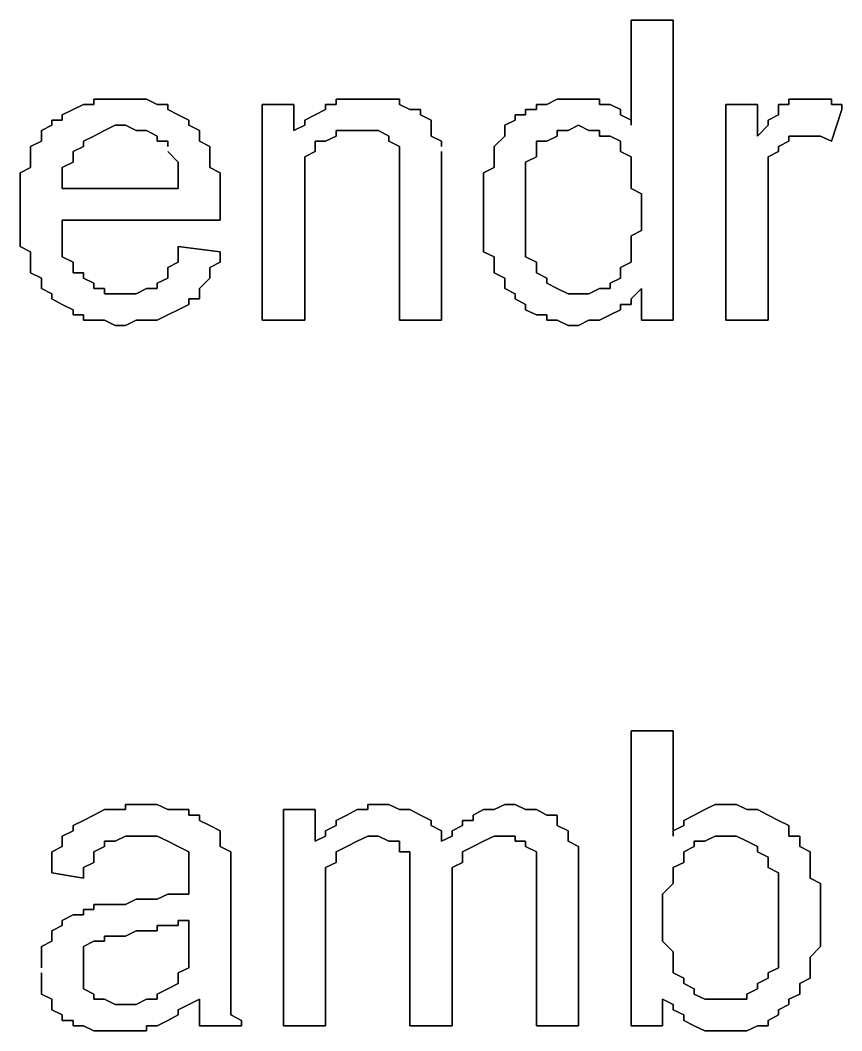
# Model space of a CAD drawing. Header units: metres. Extents: x 2.9 to 42.8, y 1.7 to 28.7.
# Drawn here: x 39.1301 to 39.4053, y 18.7872 to 19.1258 of the extents above; entities that cross this region are included whole.
import ezdxf

# ---------------------------------------------------------------- set-up
doc = ezdxf.new("R2010")
doc.units = ezdxf.units.M
doc.layers.add('GRIS', color=8, linetype='Continuous')

msp = doc.modelspace()

# ---------------------------------------------------------------- linework, layer by layer
at = {"layer": 'GRIS', "lineweight": -3}
for points in [[(39.3488, 19.1258), (39.3347, 19.1258), (39.3488, 19.1258)], [(39.3347, 19.1258), (39.3347, 19.0906), (39.3347, 19.1258)], [(39.3488, 19.0253), (39.3488, 19.1258), (39.3488, 19.0253)], [(39.1513, 19.0976), (39.1478, 19.0959), (39.1513, 19.0976)], [(39.1548, 19.0976), (39.1513, 19.0976), (39.1548, 19.0976)], [(39.1583, 19.0994), (39.1548, 19.0994), (39.1583, 19.0994)], [(39.1548, 19.0994), (39.1548, 19.0976), (39.1548, 19.0994)], [(39.1619, 19.0994), (39.1583, 19.0994), (39.1619, 19.0994)], [(39.1654, 19.0994), (39.1619, 19.0994), (39.1654, 19.0994)], [(39.1689, 19.0994), (39.1654, 19.0994), (39.1689, 19.0994)], [(39.1724, 19.0994), (39.1689, 19.0994), (39.1724, 19.0994)], [(39.176, 19.0976), (39.1724, 19.0994), (39.176, 19.0976)], [(39.1795, 19.0976), (39.176, 19.0976), (39.1795, 19.0976)], [(39.1795, 19.0959), (39.1795, 19.0976), (39.1795, 19.0959)], [(39.2218, 19.0976), (39.2112, 19.0976), (39.2218, 19.0976)], [(39.2112, 19.0976), (39.2112, 19.0253), (39.2112, 19.0976)], [(39.2218, 19.0888), (39.2218, 19.0976), (39.2218, 19.0888)], [(39.2359, 19.0976), (39.2324, 19.0976), (39.2359, 19.0976)], [(39.2324, 19.0976), (39.2324, 19.0959), (39.2324, 19.0976)], [(39.2395, 19.0994), (39.2359, 19.0994), (39.2395, 19.0994)], [(39.2359, 19.0994), (39.2359, 19.0976), (39.2359, 19.0994)], [(39.243, 19.0994), (39.2395, 19.0994), (39.243, 19.0994)], [(39.2465, 19.0994), (39.243, 19.0994), (39.2465, 19.0994)], [(39.2501, 19.0994), (39.2465, 19.0994), (39.2501, 19.0994)], [(39.2536, 19.0994), (39.2501, 19.0994), (39.2536, 19.0994)], [(39.2571, 19.0994), (39.2536, 19.0994), (39.2571, 19.0994)], [(39.2571, 19.0976), (39.2571, 19.0994), (39.2571, 19.0976)], [(39.2606, 19.0959), (39.2571, 19.0976), (39.2606, 19.0959)], [(39.3065, 19.0976), (39.303, 19.0976), (39.3065, 19.0976)], [(39.303, 19.0976), (39.303, 19.0959), (39.303, 19.0976)], [(39.31, 19.0994), (39.3065, 19.0976), (39.31, 19.0994)], [(39.3136, 19.0994), (39.31, 19.0994), (39.3136, 19.0994)], [(39.3171, 19.0994), (39.3136, 19.0994), (39.3171, 19.0994)], [(39.3206, 19.0994), (39.3171, 19.0994), (39.3206, 19.0994)], [(39.3241, 19.0994), (39.3206, 19.0994), (39.3241, 19.0994)], [(39.3241, 19.0976), (39.3241, 19.0994), (39.3241, 19.0976)], [(39.3277, 19.0976), (39.3241, 19.0976), (39.3277, 19.0976)], [(39.3312, 19.0959), (39.3277, 19.0976), (39.3312, 19.0959)], [(39.3771, 19.0976), (39.3665, 19.0976), (39.3771, 19.0976)], [(39.3665, 19.0976), (39.3665, 19.0253), (39.3665, 19.0976)], [(39.3771, 19.087), (39.3771, 19.0976), (39.3771, 19.087)], [(39.3876, 19.0976), (39.3841, 19.0976), (39.3876, 19.0976)], [(39.3841, 19.0976), (39.3841, 19.0959), (39.3841, 19.0976)], [(39.3912, 19.0994), (39.3876, 19.0994), (39.3912, 19.0994)], [(39.3876, 19.0994), (39.3876, 19.0976), (39.3876, 19.0994)], [(39.3947, 19.0994), (39.3912, 19.0994), (39.3947, 19.0994)], [(39.3982, 19.0994), (39.3947, 19.0994), (39.3982, 19.0994)], [(39.4018, 19.0994), (39.3982, 19.0994), (39.4018, 19.0994)], [(39.4018, 19.0976), (39.4018, 19.0994), (39.4018, 19.0976)], [(39.4053, 19.0976), (39.4018, 19.0976), (39.4053, 19.0976)], [(39.4053, 19.0959), (39.4053, 19.0976), (39.4053, 19.0959)], [(39.1478, 19.0959), (39.1442, 19.0941), (39.1478, 19.0959)], [(39.1442, 19.0941), (39.1442, 19.0923), (39.1442, 19.0941)], [(39.183, 19.0941), (39.1795, 19.0959), (39.183, 19.0941)], [(39.1866, 19.0923), (39.183, 19.0941), (39.1866, 19.0923)], [(39.2289, 19.0941), (39.2254, 19.0923), (39.2289, 19.0941)], [(39.2324, 19.0959), (39.2289, 19.0941), (39.2324, 19.0959)], [(39.2642, 19.0959), (39.2606, 19.0959), (39.2642, 19.0959)], [(39.2642, 19.0941), (39.2642, 19.0959), (39.2642, 19.0941)], [(39.2677, 19.0923), (39.2642, 19.0941), (39.2677, 19.0923)], [(39.2994, 19.0941), (39.2959, 19.0941), (39.2994, 19.0941)], [(39.2959, 19.0941), (39.2959, 19.0923), (39.2959, 19.0941)], [(39.303, 19.0959), (39.2994, 19.0959), (39.303, 19.0959)], [(39.2994, 19.0959), (39.2994, 19.0941), (39.2994, 19.0959)], [(39.3312, 19.0941), (39.3312, 19.0959), (39.3312, 19.0941)], [(39.3347, 19.0923), (39.3312, 19.0941), (39.3347, 19.0923)], [(39.3841, 19.0941), (39.3806, 19.0923), (39.3841, 19.0941)], [(39.3841, 19.0959), (39.3841, 19.0941), (39.3841, 19.0959)], [(39.4018, 19.0853), (39.4053, 19.0959), (39.4018, 19.0853)], [(39.1407, 19.0906), (39.1372, 19.0888), (39.1407, 19.0906)], [(39.1442, 19.0923), (39.1407, 19.0923), (39.1442, 19.0923)], [(39.1407, 19.0923), (39.1407, 19.0906), (39.1407, 19.0923)], [(39.1583, 19.0888), (39.1619, 19.0906), (39.1583, 19.0888)], [(39.1619, 19.0906), (39.1654, 19.0906), (39.1619, 19.0906)], [(39.1654, 19.0906), (39.1689, 19.0888), (39.1654, 19.0906)], [(39.1866, 19.0906), (39.1866, 19.0923), (39.1866, 19.0906)], [(39.1901, 19.0888), (39.1866, 19.0906), (39.1901, 19.0888)], [(39.2254, 19.0906), (39.2218, 19.0888), (39.2254, 19.0906)], [(39.2254, 19.0923), (39.2254, 19.0906), (39.2254, 19.0923)], [(39.2677, 19.0906), (39.2677, 19.0923), (39.2677, 19.0906)], [(39.2677, 19.0888), (39.2677, 19.0906), (39.2677, 19.0888)], [(39.2959, 19.0923), (39.2924, 19.0906), (39.2959, 19.0923)], [(39.2924, 19.0906), (39.2924, 19.0888), (39.2924, 19.0906)], [(39.3136, 19.0888), (39.3171, 19.0906), (39.3136, 19.0888)], [(39.3171, 19.0906), (39.3206, 19.0888), (39.3171, 19.0906)], [(39.3347, 19.0906), (39.3347, 19.0923), (39.3347, 19.0906)], [(39.3806, 19.0906), (39.3771, 19.087), (39.3806, 19.0906)], [(39.3806, 19.0923), (39.3806, 19.0906), (39.3806, 19.0923)], [(39.1372, 19.0888), (39.1372, 19.087), (39.1372, 19.0888)], [(39.1372, 19.087), (39.1372, 19.0853), (39.1372, 19.087)], [(39.1513, 19.0853), (39.1548, 19.087), (39.1513, 19.0853)], [(39.1548, 19.087), (39.1583, 19.0888), (39.1548, 19.087)], [(39.1689, 19.0888), (39.1724, 19.0888), (39.1689, 19.0888)], [(39.1724, 19.0888), (39.176, 19.087), (39.1724, 19.0888)], [(39.176, 19.087), (39.176, 19.0853), (39.176, 19.087)], [(39.1901, 19.087), (39.1901, 19.0888), (39.1901, 19.087)], [(39.1901, 19.0853), (39.1901, 19.087), (39.1901, 19.0853)], [(39.2324, 19.0853), (39.2359, 19.087), (39.2324, 19.0853)], [(39.2359, 19.087), (39.2359, 19.0888), (39.2359, 19.087)], [(39.2359, 19.0888), (39.2395, 19.0888), (39.2359, 19.0888)], [(39.2395, 19.0888), (39.243, 19.0888), (39.2395, 19.0888)], [(39.243, 19.0888), (39.2465, 19.0888), (39.243, 19.0888)], [(39.2465, 19.0888), (39.2501, 19.0888), (39.2465, 19.0888)], [(39.2501, 19.0888), (39.2536, 19.087), (39.2501, 19.0888)], [(39.2536, 19.087), (39.2536, 19.0853), (39.2536, 19.087)], [(39.2677, 19.087), (39.2677, 19.0888), (39.2677, 19.087)], [(39.2712, 19.0853), (39.2677, 19.087), (39.2712, 19.0853)], [(39.2924, 19.087), (39.2889, 19.0835), (39.2924, 19.087)], [(39.2924, 19.0888), (39.2924, 19.087), (39.2924, 19.0888)], [(39.3065, 19.0853), (39.31, 19.087), (39.3065, 19.0853)], [(39.31, 19.087), (39.31, 19.0888), (39.31, 19.087)], [(39.31, 19.0888), (39.3136, 19.0888), (39.31, 19.0888)], [(39.3206, 19.0888), (39.3241, 19.0888), (39.3206, 19.0888)], [(39.3241, 19.0888), (39.3241, 19.087), (39.3241, 19.0888)], [(39.3241, 19.087), (39.3277, 19.087), (39.3241, 19.087)], [(39.3277, 19.087), (39.3312, 19.0853), (39.3277, 19.087)], [(39.3876, 19.0853), (39.3876, 19.087), (39.3876, 19.0853)], [(39.3876, 19.087), (39.3912, 19.087), (39.3876, 19.087)], [(39.3912, 19.087), (39.3947, 19.087), (39.3912, 19.087)], [(39.3947, 19.087), (39.3982, 19.087), (39.3947, 19.087)], [(39.3982, 19.087), (39.4018, 19.0853), (39.3982, 19.087)], [(39.1372, 19.0853), (39.1336, 19.0835), (39.1372, 19.0853)], [(39.1336, 19.0835), (39.1336, 19.0818), (39.1336, 19.0835)], [(39.1478, 19.0818), (39.1513, 19.0835), (39.1478, 19.0818)], [(39.1513, 19.0835), (39.1513, 19.0853), (39.1513, 19.0835)], [(39.176, 19.0853), (39.1795, 19.0853), (39.176, 19.0853)], [(39.1795, 19.0853), (39.1795, 19.0835), (39.1795, 19.0853)], [(39.1936, 19.0835), (39.1901, 19.0853), (39.1936, 19.0835)], [(39.1936, 19.0818), (39.1936, 19.0835), (39.1936, 19.0818)], [(39.2289, 19.0835), (39.2289, 19.0853), (39.2289, 19.0835)], [(39.2289, 19.0853), (39.2324, 19.0853), (39.2289, 19.0853)], [(39.2289, 19.0818), (39.2289, 19.0835), (39.2289, 19.0818)], [(39.2536, 19.0853), (39.2571, 19.0835), (39.2536, 19.0853)], [(39.2571, 19.0835), (39.2571, 19.0818), (39.2571, 19.0835)], [(39.2712, 19.0835), (39.2712, 19.0853), (39.2712, 19.0835)], [(39.2889, 19.0835), (39.2889, 19.0818), (39.2889, 19.0835)], [(39.303, 19.0835), (39.303, 19.0853), (39.303, 19.0835)], [(39.303, 19.0853), (39.3065, 19.0853), (39.303, 19.0853)], [(39.303, 19.0818), (39.303, 19.0835), (39.303, 19.0818)], [(39.3312, 19.0853), (39.3312, 19.0835), (39.3312, 19.0853)], [(39.3312, 19.0835), (39.3312, 19.0818), (39.3312, 19.0835)], [(39.3841, 19.0835), (39.3876, 19.0853), (39.3841, 19.0835)], [(39.3841, 19.0818), (39.3841, 19.0835), (39.3841, 19.0818)], [(39.1336, 19.0818), (39.1336, 19.0782), (39.1336, 19.0818)], [(39.1478, 19.08), (39.1478, 19.0818), (39.1478, 19.08)], [(39.1795, 19.0818), (39.183, 19.0782), (39.1795, 19.0818)], [(39.1936, 19.0782), (39.1936, 19.0818), (39.1936, 19.0782)], [(39.2254, 19.08), (39.2289, 19.0818), (39.2254, 19.08)], [(39.2571, 19.0818), (39.2571, 19.08), (39.2571, 19.0818)], [(39.2712, 19.08), (39.2712, 19.0818), (39.2712, 19.08)], [(39.2889, 19.0818), (39.2889, 19.0782), (39.2889, 19.0818)], [(39.303, 19.08), (39.303, 19.0818), (39.303, 19.08)], [(39.3312, 19.0818), (39.3347, 19.08), (39.3312, 19.0818)], [(39.3806, 19.08), (39.3841, 19.0818), (39.3806, 19.08)], [(39.1336, 19.0782), (39.1336, 19.0765), (39.1336, 19.0782)], [(39.1442, 19.0765), (39.1478, 19.0782), (39.1442, 19.0765)], [(39.1478, 19.0782), (39.1478, 19.08), (39.1478, 19.0782)], [(39.183, 19.0782), (39.183, 19.0765), (39.183, 19.0782)], [(39.1936, 19.0765), (39.1936, 19.0782), (39.1936, 19.0765)], [(39.2254, 19.0782), (39.2254, 19.08), (39.2254, 19.0782)], [(39.2254, 19.0765), (39.2254, 19.0782), (39.2254, 19.0765)], [(39.2571, 19.08), (39.2571, 19.0782), (39.2571, 19.08)], [(39.2571, 19.0782), (39.2571, 19.0765), (39.2571, 19.0782)], [(39.2712, 19.0782), (39.2712, 19.08), (39.2712, 19.0782)], [(39.2712, 19.0765), (39.2712, 19.0782), (39.2712, 19.0765)], [(39.2889, 19.0782), (39.2889, 19.0765), (39.2889, 19.0782)], [(39.2994, 19.0782), (39.303, 19.08), (39.2994, 19.0782)], [(39.2994, 19.0765), (39.2994, 19.0782), (39.2994, 19.0765)], [(39.3347, 19.08), (39.3347, 19.0782), (39.3347, 19.08)], [(39.3347, 19.0782), (39.3347, 19.0765), (39.3347, 19.0782)], [(39.3806, 19.0782), (39.3806, 19.08), (39.3806, 19.0782)], [(39.3806, 19.0765), (39.3806, 19.0782), (39.3806, 19.0765)], [(39.1336, 19.0765), (39.1301, 19.0747), (39.1336, 19.0765)], [(39.1301, 19.0747), (39.1301, 19.0729), (39.1301, 19.0747)], [(39.1442, 19.0747), (39.1442, 19.0765), (39.1442, 19.0747)], [(39.1442, 19.0712), (39.1442, 19.0747), (39.1442, 19.0712)], [(39.183, 19.0765), (39.183, 19.0747), (39.183, 19.0765)], [(39.183, 19.0747), (39.183, 19.0712), (39.183, 19.0747)], [(39.1971, 19.0747), (39.1936, 19.0765), (39.1971, 19.0747)], [(39.1971, 19.0712), (39.1971, 19.0747), (39.1971, 19.0712)], [(39.2254, 19.0729), (39.2254, 19.0765), (39.2254, 19.0729)], [(39.2571, 19.0765), (39.2571, 19.0729), (39.2571, 19.0765)], [(39.2712, 19.0729), (39.2712, 19.0765), (39.2712, 19.0729)], [(39.2889, 19.0765), (39.2853, 19.0747), (39.2889, 19.0765)], [(39.2853, 19.0747), (39.2853, 19.0712), (39.2853, 19.0747)], [(39.2994, 19.0729), (39.2994, 19.0765), (39.2994, 19.0729)], [(39.3347, 19.0765), (39.3347, 19.0747), (39.3347, 19.0765)], [(39.3347, 19.0747), (39.3347, 19.0712), (39.3347, 19.0747)], [(39.3806, 19.0729), (39.3806, 19.0765), (39.3806, 19.0729)], [(39.1301, 19.0729), (39.1301, 19.0694), (39.1301, 19.0729)], [(39.1442, 19.0694), (39.1442, 19.0712), (39.1442, 19.0694)], [(39.183, 19.0712), (39.183, 19.0694), (39.183, 19.0712)], [(39.1971, 19.0694), (39.1971, 19.0712), (39.1971, 19.0694)], [(39.2254, 19.0712), (39.2254, 19.0729), (39.2254, 19.0712)], [(39.2254, 19.0676), (39.2254, 19.0712), (39.2254, 19.0676)], [(39.2571, 19.0729), (39.2571, 19.0694), (39.2571, 19.0729)], [(39.2712, 19.0712), (39.2712, 19.0729), (39.2712, 19.0712)], [(39.2712, 19.0253), (39.2712, 19.0712), (39.2712, 19.0253)], [(39.2853, 19.0712), (39.2853, 19.0694), (39.2853, 19.0712)], [(39.2994, 19.0712), (39.2994, 19.0729), (39.2994, 19.0712)], [(39.2994, 19.0694), (39.2994, 19.0712), (39.2994, 19.0694)], [(39.3347, 19.0712), (39.3347, 19.0694), (39.3347, 19.0712)], [(39.3806, 19.0712), (39.3806, 19.0729), (39.3806, 19.0712)], [(39.3806, 19.0694), (39.3806, 19.0712), (39.3806, 19.0694)], [(39.1301, 19.0694), (39.1301, 19.0676), (39.1301, 19.0694)], [(39.1301, 19.0676), (39.1301, 19.0641), (39.1301, 19.0676)], [(39.183, 19.0694), (39.1442, 19.0694), (39.183, 19.0694)], [(39.1971, 19.0676), (39.1971, 19.0694), (39.1971, 19.0676)], [(39.1971, 19.0641), (39.1971, 19.0676), (39.1971, 19.0641)], [(39.2254, 19.0659), (39.2254, 19.0676), (39.2254, 19.0659)], [(39.2571, 19.0694), (39.2571, 19.0253), (39.2571, 19.0694)], [(39.2853, 19.0694), (39.2853, 19.0676), (39.2853, 19.0694)], [(39.2853, 19.0676), (39.2853, 19.0641), (39.2853, 19.0676)], [(39.2994, 19.0659), (39.2994, 19.0694), (39.2994, 19.0659)], [(39.3347, 19.0694), (39.3382, 19.0676), (39.3347, 19.0694)], [(39.3382, 19.0676), (39.3382, 19.0641), (39.3382, 19.0676)], [(39.3806, 19.0659), (39.3806, 19.0694), (39.3806, 19.0659)], [(39.1301, 19.0641), (39.1301, 19.0623), (39.1301, 19.0641)], [(39.1971, 19.0623), (39.1971, 19.0641), (39.1971, 19.0623)], [(39.2254, 19.0253), (39.2254, 19.0659), (39.2254, 19.0253)], [(39.2853, 19.0641), (39.2853, 19.0623), (39.2853, 19.0641)], [(39.2994, 19.0623), (39.2994, 19.0659), (39.2994, 19.0623)], [(39.3382, 19.0641), (39.3382, 19.0606), (39.3382, 19.0641)], [(39.3806, 19.0641), (39.3806, 19.0659), (39.3806, 19.0641)], [(39.3806, 19.0253), (39.3806, 19.0641), (39.3806, 19.0253)], [(39.1301, 19.0623), (39.1301, 19.0606), (39.1301, 19.0623)], [(39.1301, 19.0606), (39.1301, 19.0571), (39.1301, 19.0606)], [(39.1971, 19.0606), (39.1971, 19.0623), (39.1971, 19.0606)], [(39.1971, 19.0588), (39.1971, 19.0606), (39.1971, 19.0588)], [(39.2853, 19.0623), (39.2853, 19.0606), (39.2853, 19.0623)], [(39.2853, 19.0606), (39.2853, 19.0588), (39.2853, 19.0606)], [(39.2994, 19.0588), (39.2994, 19.0623), (39.2994, 19.0588)], [(39.3382, 19.0606), (39.3382, 19.0588), (39.3382, 19.0606)], [(39.1301, 19.0571), (39.1301, 19.0553), (39.1301, 19.0571)], [(39.1442, 19.0571), (39.1442, 19.0588), (39.1442, 19.0571)], [(39.1442, 19.0588), (39.1971, 19.0588), (39.1442, 19.0588)], [(39.1442, 19.0535), (39.1442, 19.0571), (39.1442, 19.0535)], [(39.2853, 19.0588), (39.2853, 19.0553), (39.2853, 19.0588)], [(39.2994, 19.0571), (39.2994, 19.0588), (39.2994, 19.0571)], [(39.2994, 19.0535), (39.2994, 19.0571), (39.2994, 19.0535)], [(39.3382, 19.0588), (39.3382, 19.0553), (39.3382, 19.0588)], [(39.1301, 19.0553), (39.1301, 19.0518), (39.1301, 19.0553)], [(39.1442, 19.0518), (39.1442, 19.0535), (39.1442, 19.0518)], [(39.2853, 19.0553), (39.2853, 19.0535), (39.2853, 19.0553)], [(39.2853, 19.0535), (39.2853, 19.0518), (39.2853, 19.0535)], [(39.2994, 19.0518), (39.2994, 19.0535), (39.2994, 19.0518)], [(39.3382, 19.0553), (39.3347, 19.0535), (39.3382, 19.0553)], [(39.3347, 19.0535), (39.3347, 19.05), (39.3347, 19.0535)], [(39.1301, 19.0518), (39.1301, 19.05), (39.1301, 19.0518)], [(39.1301, 19.05), (39.1336, 19.0482), (39.1301, 19.05)], [(39.1442, 19.0482), (39.1442, 19.0518), (39.1442, 19.0482)], [(39.183, 19.05), (39.183, 19.0465), (39.183, 19.05)], [(39.1971, 19.0482), (39.183, 19.05), (39.1971, 19.0482)], [(39.2853, 19.0518), (39.2853, 19.0482), (39.2853, 19.0518)], [(39.2994, 19.05), (39.2994, 19.0518), (39.2994, 19.05)], [(39.2994, 19.0465), (39.2994, 19.05), (39.2994, 19.0465)], [(39.3347, 19.05), (39.3347, 19.0482), (39.3347, 19.05)], [(39.1336, 19.0482), (39.1336, 19.0447), (39.1336, 19.0482)], [(39.1442, 19.0465), (39.1442, 19.0482), (39.1442, 19.0465)], [(39.1478, 19.0447), (39.1442, 19.0465), (39.1478, 19.0447)], [(39.183, 19.0465), (39.183, 19.0447), (39.183, 19.0465)], [(39.1971, 19.0447), (39.1971, 19.0482), (39.1971, 19.0447)], [(39.2853, 19.0482), (39.2889, 19.0465), (39.2853, 19.0482)], [(39.2889, 19.0465), (39.2889, 19.0447), (39.2889, 19.0465)], [(39.303, 19.0447), (39.2994, 19.0465), (39.303, 19.0447)], [(39.3347, 19.0482), (39.3347, 19.0465), (39.3347, 19.0482)], [(39.3347, 19.0465), (39.3347, 19.0447), (39.3347, 19.0465)], [(39.1336, 19.0447), (39.1336, 19.0429), (39.1336, 19.0447)], [(39.1336, 19.0429), (39.1336, 19.0412), (39.1336, 19.0429)], [(39.1478, 19.0429), (39.1478, 19.0447), (39.1478, 19.0429)], [(39.1478, 19.0412), (39.1478, 19.0429), (39.1478, 19.0412)], [(39.183, 19.0447), (39.1795, 19.0429), (39.183, 19.0447)], [(39.1795, 19.0429), (39.1795, 19.0412), (39.1795, 19.0429)], [(39.1936, 19.0429), (39.1971, 19.0447), (39.1936, 19.0429)], [(39.1936, 19.0412), (39.1936, 19.0429), (39.1936, 19.0412)], [(39.2889, 19.0447), (39.2889, 19.0429), (39.2889, 19.0447)], [(39.2889, 19.0429), (39.2889, 19.0412), (39.2889, 19.0429)], [(39.303, 19.0429), (39.303, 19.0447), (39.303, 19.0429)], [(39.303, 19.0412), (39.303, 19.0429), (39.303, 19.0412)], [(39.3347, 19.0447), (39.3312, 19.0429), (39.3347, 19.0447)], [(39.3312, 19.0429), (39.3312, 19.0412), (39.3312, 19.0429)], [(39.1336, 19.0412), (39.1372, 19.0394), (39.1336, 19.0412)], [(39.1513, 19.0412), (39.1478, 19.0412), (39.1513, 19.0412)], [(39.1513, 19.0394), (39.1513, 19.0412), (39.1513, 19.0394)], [(39.1795, 19.0412), (39.1795, 19.0394), (39.1795, 19.0412)], [(39.1936, 19.0394), (39.1936, 19.0412), (39.1936, 19.0394)], [(39.2889, 19.0412), (39.2924, 19.0394), (39.2889, 19.0412)], [(39.3065, 19.0394), (39.303, 19.0412), (39.3065, 19.0394)], [(39.3312, 19.0412), (39.3312, 19.0394), (39.3312, 19.0412)], [(39.1372, 19.0394), (39.1372, 19.0377), (39.1372, 19.0394)], [(39.1372, 19.0377), (39.1372, 19.0359), (39.1372, 19.0377)], [(39.1548, 19.0377), (39.1513, 19.0394), (39.1548, 19.0377)], [(39.1548, 19.0359), (39.1548, 19.0377), (39.1548, 19.0359)], [(39.1795, 19.0394), (39.176, 19.0377), (39.1795, 19.0394)], [(39.176, 19.0377), (39.176, 19.0359), (39.176, 19.0377)], [(39.1901, 19.0359), (39.1936, 19.0394), (39.1901, 19.0359)], [(39.2924, 19.0394), (39.2924, 19.0377), (39.2924, 19.0394)], [(39.2924, 19.0377), (39.2924, 19.0359), (39.2924, 19.0377)], [(39.3065, 19.0377), (39.3065, 19.0394), (39.3065, 19.0377)], [(39.31, 19.0359), (39.3065, 19.0377), (39.31, 19.0359)], [(39.3312, 19.0394), (39.3277, 19.0377), (39.3312, 19.0394)], [(39.3277, 19.0377), (39.3277, 19.0359), (39.3277, 19.0377)], [(39.1372, 19.0359), (39.1407, 19.0341), (39.1372, 19.0359)], [(39.1407, 19.0341), (39.1407, 19.0324), (39.1407, 19.0341)], [(39.1583, 19.0359), (39.1548, 19.0359), (39.1583, 19.0359)], [(39.1583, 19.0341), (39.1583, 19.0359), (39.1583, 19.0341)], [(39.1619, 19.0341), (39.1583, 19.0341), (39.1619, 19.0341)], [(39.1654, 19.0341), (39.1619, 19.0341), (39.1654, 19.0341)], [(39.1689, 19.0341), (39.1654, 19.0341), (39.1689, 19.0341)], [(39.1724, 19.0359), (39.1689, 19.0341), (39.1724, 19.0359)], [(39.176, 19.0359), (39.1724, 19.0359), (39.176, 19.0359)], [(39.1901, 19.0341), (39.1901, 19.0359), (39.1901, 19.0341)], [(39.1901, 19.0324), (39.1901, 19.0341), (39.1901, 19.0324)], [(39.2924, 19.0359), (39.2959, 19.0341), (39.2924, 19.0359)], [(39.2959, 19.0341), (39.2959, 19.0324), (39.2959, 19.0341)], [(39.3136, 19.0341), (39.31, 19.0359), (39.3136, 19.0341)], [(39.3171, 19.0341), (39.3136, 19.0341), (39.3171, 19.0341)], [(39.3206, 19.0341), (39.3171, 19.0341), (39.3206, 19.0341)], [(39.3241, 19.0359), (39.3206, 19.0341), (39.3241, 19.0359)], [(39.3277, 19.0359), (39.3241, 19.0359), (39.3277, 19.0359)], [(39.3347, 19.0324), (39.3382, 19.0359), (39.3347, 19.0324)], [(39.3382, 19.0359), (39.3382, 19.0253), (39.3382, 19.0359)], [(39.1407, 19.0324), (39.1442, 19.0306), (39.1407, 19.0324)], [(39.1442, 19.0306), (39.1478, 19.0288), (39.1442, 19.0306)], [(39.183, 19.0288), (39.1866, 19.0306), (39.183, 19.0288)], [(39.1866, 19.0306), (39.1866, 19.0324), (39.1866, 19.0306)], [(39.1866, 19.0324), (39.1901, 19.0324), (39.1866, 19.0324)], [(39.2959, 19.0324), (39.2994, 19.0306), (39.2959, 19.0324)], [(39.2994, 19.0306), (39.2994, 19.0288), (39.2994, 19.0306)], [(39.3312, 19.0288), (39.3312, 19.0306), (39.3312, 19.0288)], [(39.3312, 19.0306), (39.3347, 19.0306), (39.3312, 19.0306)], [(39.3347, 19.0306), (39.3347, 19.0324), (39.3347, 19.0306)], [(39.1478, 19.0288), (39.1478, 19.0271), (39.1478, 19.0288)], [(39.1478, 19.0271), (39.1513, 19.0271), (39.1478, 19.0271)], [(39.1513, 19.0271), (39.1513, 19.0253), (39.1513, 19.0271)], [(39.176, 19.0253), (39.1795, 19.0271), (39.176, 19.0253)], [(39.1795, 19.0271), (39.183, 19.0288), (39.1795, 19.0271)], [(39.2994, 19.0288), (39.303, 19.0271), (39.2994, 19.0288)], [(39.303, 19.0271), (39.3065, 19.0271), (39.303, 19.0271)], [(39.3065, 19.0271), (39.3065, 19.0253), (39.3065, 19.0271)], [(39.3241, 19.0253), (39.3277, 19.0271), (39.3241, 19.0253)], [(39.3277, 19.0271), (39.3312, 19.0288), (39.3277, 19.0271)], [(39.1513, 19.0253), (39.1548, 19.0253), (39.1513, 19.0253)], [(39.1548, 19.0253), (39.1583, 19.0253), (39.1548, 19.0253)], [(39.1583, 19.0253), (39.1619, 19.0235), (39.1583, 19.0253)], [(39.1619, 19.0235), (39.1654, 19.0235), (39.1619, 19.0235)], [(39.1654, 19.0235), (39.1689, 19.0253), (39.1654, 19.0235)], [(39.1689, 19.0253), (39.1724, 19.0253), (39.1689, 19.0253)], [(39.1724, 19.0253), (39.176, 19.0253), (39.1724, 19.0253)], [(39.2112, 19.0253), (39.2254, 19.0253), (39.2112, 19.0253)], [(39.2571, 19.0253), (39.2712, 19.0253), (39.2571, 19.0253)], [(39.3065, 19.0253), (39.31, 19.0253), (39.3065, 19.0253)], [(39.31, 19.0253), (39.3136, 19.0235), (39.31, 19.0253)], [(39.3136, 19.0235), (39.3171, 19.0235), (39.3136, 19.0235)], [(39.3171, 19.0235), (39.3206, 19.0253), (39.3171, 19.0235)], [(39.3206, 19.0253), (39.3241, 19.0253), (39.3206, 19.0253)], [(39.3382, 19.0253), (39.3488, 19.0253), (39.3382, 19.0253)], [(39.3665, 19.0253), (39.3806, 19.0253), (39.3665, 19.0253)], [(39.3488, 18.8877), (39.3347, 18.8877), (39.3488, 18.8877)], [(39.3347, 18.8877), (39.3347, 18.7889), (39.3347, 18.8877)], [(39.3488, 18.8524), (39.3488, 18.8877), (39.3488, 18.8524)], [(39.1583, 18.8613), (39.1548, 18.8595), (39.1583, 18.8613)], [(39.1619, 18.8613), (39.1583, 18.8613), (39.1619, 18.8613)], [(39.1654, 18.8613), (39.1619, 18.8613), (39.1654, 18.8613)], [(39.1689, 18.863), (39.1654, 18.863), (39.1689, 18.863)], [(39.1654, 18.863), (39.1654, 18.8613), (39.1654, 18.863)], [(39.1724, 18.863), (39.1689, 18.863), (39.1724, 18.863)], [(39.176, 18.863), (39.1724, 18.863), (39.176, 18.863)], [(39.1795, 18.8613), (39.176, 18.863), (39.1795, 18.8613)], [(39.183, 18.8613), (39.1795, 18.8613), (39.183, 18.8613)], [(39.1866, 18.8613), (39.183, 18.8613), (39.1866, 18.8613)], [(39.1866, 18.8595), (39.1866, 18.8613), (39.1866, 18.8595)], [(39.2289, 18.8613), (39.2183, 18.8613), (39.2289, 18.8613)], [(39.2183, 18.8613), (39.2183, 18.7889), (39.2183, 18.8613)], [(39.2289, 18.8507), (39.2289, 18.8613), (39.2289, 18.8507)], [(39.243, 18.8613), (39.2395, 18.8595), (39.243, 18.8613)], [(39.2465, 18.8613), (39.243, 18.8613), (39.2465, 18.8613)], [(39.2501, 18.863), (39.2465, 18.863), (39.2501, 18.863)], [(39.2465, 18.863), (39.2465, 18.8613), (39.2465, 18.863)], [(39.2536, 18.863), (39.2501, 18.863), (39.2536, 18.863)], [(39.2571, 18.8613), (39.2536, 18.863), (39.2571, 18.8613)], [(39.2606, 18.8613), (39.2571, 18.8613), (39.2606, 18.8613)], [(39.2642, 18.8595), (39.2606, 18.8613), (39.2642, 18.8595)], [(39.2853, 18.8613), (39.2818, 18.8595), (39.2853, 18.8613)], [(39.2889, 18.8613), (39.2853, 18.8613), (39.2889, 18.8613)], [(39.2924, 18.863), (39.2889, 18.8613), (39.2924, 18.863)], [(39.2959, 18.863), (39.2924, 18.863), (39.2959, 18.863)], [(39.2994, 18.8613), (39.2959, 18.863), (39.2994, 18.8613)], [(39.303, 18.8613), (39.2994, 18.8613), (39.303, 18.8613)], [(39.3065, 18.8595), (39.303, 18.8613), (39.3065, 18.8595)], [(39.3594, 18.8613), (39.3559, 18.8595), (39.3594, 18.8613)], [(39.3629, 18.863), (39.3594, 18.8613), (39.3629, 18.863)], [(39.3665, 18.863), (39.3629, 18.863), (39.3665, 18.863)], [(39.37, 18.863), (39.3665, 18.863), (39.37, 18.863)], [(39.3735, 18.8613), (39.37, 18.863), (39.3735, 18.8613)], [(39.3771, 18.8613), (39.3735, 18.8613), (39.3771, 18.8613)], [(39.3806, 18.8595), (39.3771, 18.8613), (39.3806, 18.8595)], [(39.1513, 18.8577), (39.1478, 18.856), (39.1513, 18.8577)], [(39.1548, 18.8595), (39.1513, 18.8577), (39.1548, 18.8595)], [(39.1901, 18.8595), (39.1866, 18.8595), (39.1901, 18.8595)], [(39.1901, 18.8577), (39.1901, 18.8595), (39.1901, 18.8577)], [(39.1936, 18.856), (39.1901, 18.8577), (39.1936, 18.856)], [(39.2395, 18.8595), (39.2359, 18.8577), (39.2395, 18.8595)], [(39.2359, 18.8577), (39.2359, 18.856), (39.2359, 18.8577)], [(39.2677, 18.8577), (39.2642, 18.8595), (39.2677, 18.8577)], [(39.2677, 18.856), (39.2677, 18.8577), (39.2677, 18.856)], [(39.2818, 18.8577), (39.2783, 18.8577), (39.2818, 18.8577)], [(39.2783, 18.8577), (39.2783, 18.856), (39.2783, 18.8577)], [(39.2818, 18.8595), (39.2818, 18.8577), (39.2818, 18.8595)], [(39.31, 18.8595), (39.3065, 18.8595), (39.31, 18.8595)], [(39.31, 18.8577), (39.31, 18.8595), (39.31, 18.8577)], [(39.31, 18.856), (39.31, 18.8577), (39.31, 18.856)], [(39.3559, 18.8595), (39.3524, 18.8577), (39.3559, 18.8595)], [(39.3524, 18.8577), (39.3524, 18.856), (39.3524, 18.8577)], [(39.3841, 18.8577), (39.3806, 18.8595), (39.3841, 18.8577)], [(39.3876, 18.856), (39.3841, 18.8577), (39.3876, 18.856)], [(39.1478, 18.8542), (39.1442, 18.8524), (39.1478, 18.8542)], [(39.1478, 18.856), (39.1478, 18.8542), (39.1478, 18.856)], [(39.1971, 18.8542), (39.1936, 18.856), (39.1971, 18.8542)], [(39.1971, 18.8524), (39.1971, 18.8542), (39.1971, 18.8524)], [(39.2359, 18.856), (39.2324, 18.8542), (39.2359, 18.856)], [(39.2324, 18.8542), (39.2324, 18.8524), (39.2324, 18.8542)], [(39.2712, 18.8542), (39.2677, 18.856), (39.2712, 18.8542)], [(39.2712, 18.8524), (39.2712, 18.8542), (39.2712, 18.8524)], [(39.2783, 18.856), (39.2748, 18.8542), (39.2783, 18.856)], [(39.2748, 18.8542), (39.2748, 18.8524), (39.2748, 18.8542)], [(39.3136, 18.8542), (39.31, 18.856), (39.3136, 18.8542)], [(39.3136, 18.8524), (39.3136, 18.8542), (39.3136, 18.8524)], [(39.3524, 18.856), (39.3488, 18.8542), (39.3524, 18.856)], [(39.3488, 18.8542), (39.3488, 18.8524), (39.3488, 18.8542)], [(39.3876, 18.8542), (39.3876, 18.856), (39.3876, 18.8542)], [(39.3876, 18.8524), (39.3876, 18.8542), (39.3876, 18.8524)], [(39.1442, 18.8524), (39.1442, 18.8507), (39.1442, 18.8524)], [(39.1442, 18.8507), (39.1442, 18.8489), (39.1442, 18.8507)], [(39.1583, 18.8489), (39.1583, 18.8507), (39.1583, 18.8489)], [(39.1583, 18.8507), (39.1619, 18.8507), (39.1583, 18.8507)], [(39.1619, 18.8507), (39.1654, 18.8524), (39.1619, 18.8507)], [(39.1654, 18.8524), (39.1689, 18.8524), (39.1654, 18.8524)], [(39.1689, 18.8524), (39.1724, 18.8524), (39.1689, 18.8524)], [(39.1724, 18.8524), (39.176, 18.8524), (39.1724, 18.8524)], [(39.176, 18.8524), (39.1795, 18.8507), (39.176, 18.8524)], [(39.1795, 18.8507), (39.183, 18.8489), (39.1795, 18.8507)], [(39.1971, 18.8507), (39.1971, 18.8524), (39.1971, 18.8507)], [(39.1971, 18.8489), (39.1971, 18.8507), (39.1971, 18.8489)], [(39.2324, 18.8524), (39.2289, 18.8507), (39.2324, 18.8524)], [(39.2395, 18.8489), (39.243, 18.8507), (39.2395, 18.8489)], [(39.243, 18.8507), (39.2465, 18.8524), (39.243, 18.8507)], [(39.2465, 18.8524), (39.2501, 18.8524), (39.2465, 18.8524)], [(39.2501, 18.8524), (39.2536, 18.8507), (39.2501, 18.8524)], [(39.2536, 18.8507), (39.2571, 18.8507), (39.2536, 18.8507)], [(39.2571, 18.8507), (39.2571, 18.8489), (39.2571, 18.8507)], [(39.2748, 18.8524), (39.2712, 18.8507), (39.2748, 18.8524)], [(39.2712, 18.8507), (39.2712, 18.8524), (39.2712, 18.8507)], [(39.2818, 18.8489), (39.2853, 18.8507), (39.2818, 18.8489)], [(39.2853, 18.8507), (39.2889, 18.8524), (39.2853, 18.8507)], [(39.2889, 18.8524), (39.2924, 18.8524), (39.2889, 18.8524)], [(39.2924, 18.8524), (39.2959, 18.8524), (39.2924, 18.8524)], [(39.2959, 18.8524), (39.2959, 18.8507), (39.2959, 18.8524)], [(39.2959, 18.8507), (39.2994, 18.8507), (39.2959, 18.8507)], [(39.2994, 18.8507), (39.2994, 18.8489), (39.2994, 18.8507)], [(39.3136, 18.8507), (39.3136, 18.8524), (39.3136, 18.8507)], [(39.3171, 18.8489), (39.3136, 18.8507), (39.3171, 18.8489)], [(39.3559, 18.8489), (39.3559, 18.8507), (39.3559, 18.8489)], [(39.3559, 18.8507), (39.3594, 18.8507), (39.3559, 18.8507)], [(39.3594, 18.8507), (39.3629, 18.8524), (39.3594, 18.8507)], [(39.3629, 18.8524), (39.3665, 18.8524), (39.3629, 18.8524)], [(39.3665, 18.8524), (39.37, 18.8524), (39.3665, 18.8524)], [(39.37, 18.8524), (39.3735, 18.8507), (39.37, 18.8524)], [(39.3735, 18.8507), (39.3771, 18.8489), (39.3735, 18.8507)], [(39.3912, 18.8524), (39.3876, 18.8524), (39.3912, 18.8524)], [(39.3912, 18.8507), (39.3912, 18.8524), (39.3912, 18.8507)], [(39.3912, 18.8489), (39.3912, 18.8507), (39.3912, 18.8489)], [(39.1442, 18.8489), (39.1407, 18.8472), (39.1442, 18.8489)], [(39.1407, 18.8472), (39.1407, 18.8454), (39.1407, 18.8472)], [(39.1548, 18.8472), (39.1583, 18.8489), (39.1548, 18.8472)], [(39.1548, 18.8436), (39.1548, 18.8472), (39.1548, 18.8436)], [(39.183, 18.8489), (39.1866, 18.8472), (39.183, 18.8489)], [(39.1866, 18.8472), (39.1866, 18.8454), (39.1866, 18.8472)], [(39.2007, 18.8472), (39.1971, 18.8489), (39.2007, 18.8472)], [(39.2007, 18.8454), (39.2007, 18.8472), (39.2007, 18.8454)], [(39.2359, 18.8472), (39.2395, 18.8489), (39.2359, 18.8472)], [(39.2359, 18.8454), (39.2359, 18.8472), (39.2359, 18.8454)], [(39.2571, 18.8489), (39.2571, 18.8472), (39.2571, 18.8489)], [(39.2571, 18.8472), (39.2606, 18.8472), (39.2571, 18.8472)], [(39.2606, 18.8472), (39.2606, 18.8454), (39.2606, 18.8472)], [(39.2783, 18.8472), (39.2818, 18.8489), (39.2783, 18.8472)], [(39.2783, 18.8454), (39.2783, 18.8472), (39.2783, 18.8454)], [(39.2994, 18.8489), (39.303, 18.8472), (39.2994, 18.8489)], [(39.303, 18.8472), (39.303, 18.8454), (39.303, 18.8472)], [(39.3171, 18.8472), (39.3171, 18.8489), (39.3171, 18.8472)], [(39.3171, 18.8454), (39.3171, 18.8472), (39.3171, 18.8454)], [(39.3524, 18.8472), (39.3559, 18.8489), (39.3524, 18.8472)], [(39.3524, 18.8454), (39.3524, 18.8472), (39.3524, 18.8454)], [(39.3771, 18.8489), (39.3771, 18.8472), (39.3771, 18.8489)], [(39.3771, 18.8472), (39.3806, 18.8454), (39.3771, 18.8472)], [(39.3947, 18.8472), (39.3912, 18.8489), (39.3947, 18.8472)], [(39.3947, 18.8436), (39.3947, 18.8472), (39.3947, 18.8436)], [(39.1407, 18.8454), (39.1407, 18.8436), (39.1407, 18.8454)], [(39.1407, 18.8436), (39.1407, 18.8401), (39.1407, 18.8436)], [(39.1513, 18.8419), (39.1548, 18.8436), (39.1513, 18.8419)], [(39.1866, 18.8454), (39.1866, 18.8436), (39.1866, 18.8454)], [(39.1866, 18.8436), (39.1866, 18.8401), (39.1866, 18.8436)], [(39.2007, 18.8436), (39.2007, 18.8454), (39.2007, 18.8436)], [(39.2007, 18.8401), (39.2007, 18.8436), (39.2007, 18.8401)], [(39.2324, 18.8419), (39.2359, 18.8436), (39.2324, 18.8419)], [(39.2359, 18.8436), (39.2359, 18.8454), (39.2359, 18.8436)], [(39.2606, 18.8454), (39.2606, 18.8436), (39.2606, 18.8454)], [(39.2606, 18.8436), (39.2606, 18.8419), (39.2606, 18.8436)], [(39.2748, 18.8419), (39.2783, 18.8436), (39.2748, 18.8419)], [(39.2783, 18.8436), (39.2783, 18.8454), (39.2783, 18.8436)], [(39.303, 18.8454), (39.303, 18.8436), (39.303, 18.8454)], [(39.303, 18.8436), (39.303, 18.8419), (39.303, 18.8436)], [(39.3171, 18.8419), (39.3171, 18.8454), (39.3171, 18.8419)], [(39.3488, 18.8419), (39.3524, 18.8436), (39.3488, 18.8419)], [(39.3524, 18.8436), (39.3524, 18.8454), (39.3524, 18.8436)], [(39.3806, 18.8454), (39.3806, 18.8436), (39.3806, 18.8454)], [(39.3806, 18.8436), (39.3806, 18.8419), (39.3806, 18.8436)], [(39.3947, 18.8419), (39.3947, 18.8436), (39.3947, 18.8419)], [(39.1407, 18.8401), (39.1513, 18.8383), (39.1407, 18.8401)], [(39.1513, 18.8401), (39.1513, 18.8419), (39.1513, 18.8401)], [(39.1513, 18.8383), (39.1513, 18.8401), (39.1513, 18.8383)], [(39.1866, 18.8401), (39.1866, 18.8383), (39.1866, 18.8401)], [(39.2007, 18.8366), (39.2007, 18.8401), (39.2007, 18.8366)], [(39.2324, 18.8401), (39.2324, 18.8419), (39.2324, 18.8401)], [(39.2324, 18.8366), (39.2324, 18.8401), (39.2324, 18.8366)], [(39.2606, 18.8419), (39.2606, 18.8383), (39.2606, 18.8419)], [(39.2748, 18.8401), (39.2748, 18.8419), (39.2748, 18.8401)], [(39.2748, 18.8366), (39.2748, 18.8401), (39.2748, 18.8366)], [(39.303, 18.8419), (39.303, 18.8401), (39.303, 18.8419)], [(39.303, 18.8401), (39.303, 18.8366), (39.303, 18.8401)], [(39.3171, 18.8383), (39.3171, 18.8419), (39.3171, 18.8383)], [(39.3488, 18.8401), (39.3488, 18.8419), (39.3488, 18.8401)], [(39.3488, 18.8383), (39.3488, 18.8401), (39.3488, 18.8383)], [(39.3806, 18.8419), (39.3841, 18.8401), (39.3806, 18.8419)], [(39.3841, 18.8401), (39.3841, 18.8383), (39.3841, 18.8401)], [(39.3947, 18.8401), (39.3947, 18.8419), (39.3947, 18.8401)], [(39.3947, 18.8383), (39.3947, 18.8401), (39.3947, 18.8383)], [(39.1866, 18.8383), (39.1866, 18.8366), (39.1866, 18.8383)], [(39.1866, 18.8366), (39.1866, 18.8348), (39.1866, 18.8366)], [(39.2007, 18.8348), (39.2007, 18.8366), (39.2007, 18.8348)], [(39.2324, 18.8348), (39.2324, 18.8366), (39.2324, 18.8348)], [(39.2606, 18.8383), (39.2606, 18.8348), (39.2606, 18.8383)], [(39.2748, 18.8348), (39.2748, 18.8366), (39.2748, 18.8348)], [(39.303, 18.8366), (39.303, 18.8348), (39.303, 18.8366)], [(39.3171, 18.7889), (39.3171, 18.8383), (39.3171, 18.7889)], [(39.3453, 18.833), (39.3488, 18.8366), (39.3453, 18.833)], [(39.3488, 18.8366), (39.3488, 18.8383), (39.3488, 18.8366)], [(39.3841, 18.8383), (39.3841, 18.8348), (39.3841, 18.8383)], [(39.3982, 18.8366), (39.3947, 18.8383), (39.3982, 18.8366)], [(39.3982, 18.833), (39.3982, 18.8366), (39.3982, 18.833)], [(39.1795, 18.833), (39.176, 18.8313), (39.1795, 18.833)], [(39.183, 18.833), (39.1795, 18.833), (39.183, 18.833)], [(39.1866, 18.833), (39.183, 18.833), (39.1866, 18.833)], [(39.1866, 18.8348), (39.1866, 18.833), (39.1866, 18.8348)], [(39.2007, 18.8189), (39.2007, 18.8348), (39.2007, 18.8189)], [(39.2324, 18.833), (39.2324, 18.8348), (39.2324, 18.833)], [(39.2324, 18.8295), (39.2324, 18.833), (39.2324, 18.8295)], [(39.2606, 18.8348), (39.2606, 18.7889), (39.2606, 18.8348)], [(39.2748, 18.8313), (39.2748, 18.8348), (39.2748, 18.8313)], [(39.303, 18.8348), (39.303, 18.7889), (39.303, 18.8348)], [(39.3453, 18.8313), (39.3453, 18.833), (39.3453, 18.8313)], [(39.3841, 18.8348), (39.3841, 18.833), (39.3841, 18.8348)], [(39.3841, 18.833), (39.3841, 18.8313), (39.3841, 18.833)], [(39.3982, 18.8313), (39.3982, 18.833), (39.3982, 18.8313)], [(39.1689, 18.8313), (39.1654, 18.8295), (39.1689, 18.8313)], [(39.1724, 18.8313), (39.1689, 18.8313), (39.1724, 18.8313)], [(39.176, 18.8313), (39.1724, 18.8313), (39.176, 18.8313)], [(39.2748, 18.7889), (39.2748, 18.8313), (39.2748, 18.7889)], [(39.3453, 18.8278), (39.3453, 18.8313), (39.3453, 18.8278)], [(39.3841, 18.8313), (39.3841, 18.8278), (39.3841, 18.8313)], [(39.3982, 18.8295), (39.3982, 18.8313), (39.3982, 18.8295)], [(39.1548, 18.8278), (39.1513, 18.8278), (39.1548, 18.8278)], [(39.1513, 18.8278), (39.1513, 18.826), (39.1513, 18.8278)], [(39.1583, 18.8295), (39.1548, 18.8295), (39.1583, 18.8295)], [(39.1548, 18.8295), (39.1548, 18.8278), (39.1548, 18.8295)], [(39.1619, 18.8295), (39.1583, 18.8295), (39.1619, 18.8295)], [(39.1654, 18.8295), (39.1619, 18.8295), (39.1654, 18.8295)], [(39.2324, 18.8278), (39.2324, 18.8295), (39.2324, 18.8278)], [(39.2324, 18.826), (39.2324, 18.8278), (39.2324, 18.826)], [(39.3453, 18.826), (39.3453, 18.8278), (39.3453, 18.826)], [(39.3841, 18.8278), (39.3841, 18.8242), (39.3841, 18.8278)], [(39.3982, 18.826), (39.3982, 18.8295), (39.3982, 18.826)], [(39.1478, 18.826), (39.1442, 18.8242), (39.1478, 18.826)], [(39.1442, 18.8242), (39.1442, 18.8225), (39.1442, 18.8242)], [(39.1513, 18.826), (39.1478, 18.826), (39.1513, 18.826)], [(39.183, 18.8225), (39.183, 18.8242), (39.183, 18.8225)], [(39.183, 18.8242), (39.1866, 18.8242), (39.183, 18.8242)], [(39.1866, 18.8242), (39.1866, 18.8207), (39.1866, 18.8242)], [(39.2324, 18.7889), (39.2324, 18.826), (39.2324, 18.7889)], [(39.3453, 18.8225), (39.3453, 18.826), (39.3453, 18.8225)], [(39.3841, 18.8242), (39.3841, 18.8207), (39.3841, 18.8242)], [(39.3982, 18.8225), (39.3982, 18.826), (39.3982, 18.8225)], [(39.1442, 18.8225), (39.1407, 18.8207), (39.1442, 18.8225)], [(39.1407, 18.8207), (39.1407, 18.8189), (39.1407, 18.8207)], [(39.1654, 18.8189), (39.1689, 18.8207), (39.1654, 18.8189)], [(39.1689, 18.8207), (39.1724, 18.8207), (39.1689, 18.8207)], [(39.1724, 18.8207), (39.176, 18.8207), (39.1724, 18.8207)], [(39.176, 18.8207), (39.176, 18.8225), (39.176, 18.8207)], [(39.176, 18.8225), (39.1795, 18.8225), (39.176, 18.8225)], [(39.1795, 18.8225), (39.183, 18.8225), (39.1795, 18.8225)], [(39.1866, 18.8207), (39.1866, 18.8189), (39.1866, 18.8207)], [(39.3453, 18.8189), (39.3453, 18.8225), (39.3453, 18.8189)], [(39.3841, 18.8207), (39.3841, 18.8189), (39.3841, 18.8207)], [(39.3982, 18.8207), (39.3982, 18.8225), (39.3982, 18.8207)], [(39.3982, 18.8172), (39.3982, 18.8207), (39.3982, 18.8172)], [(39.1407, 18.8172), (39.1372, 18.8154), (39.1407, 18.8172)], [(39.1407, 18.8189), (39.1407, 18.8172), (39.1407, 18.8189)], [(39.1513, 18.8154), (39.1548, 18.8172), (39.1513, 18.8154)], [(39.1548, 18.8172), (39.1583, 18.8172), (39.1548, 18.8172)], [(39.1583, 18.8172), (39.1583, 18.8189), (39.1583, 18.8172)], [(39.1583, 18.8189), (39.1619, 18.8189), (39.1583, 18.8189)], [(39.1619, 18.8189), (39.1654, 18.8189), (39.1619, 18.8189)], [(39.1866, 18.8189), (39.1866, 18.8172), (39.1866, 18.8189)], [(39.1866, 18.8172), (39.1866, 18.8136), (39.1866, 18.8172)], [(39.2007, 18.8154), (39.2007, 18.8189), (39.2007, 18.8154)], [(39.3453, 18.8172), (39.3453, 18.8189), (39.3453, 18.8172)], [(39.3488, 18.8136), (39.3453, 18.8172), (39.3488, 18.8136)], [(39.3841, 18.8189), (39.3841, 18.8154), (39.3841, 18.8189)], [(39.3982, 18.8154), (39.3982, 18.8172), (39.3982, 18.8154)], [(39.1372, 18.8154), (39.1372, 18.8119), (39.1372, 18.8154)], [(39.1513, 18.8136), (39.1513, 18.8154), (39.1513, 18.8136)], [(39.1513, 18.8119), (39.1513, 18.8136), (39.1513, 18.8119)], [(39.1866, 18.8136), (39.1866, 18.8119), (39.1866, 18.8136)], [(39.2007, 18.8119), (39.2007, 18.8154), (39.2007, 18.8119)], [(39.3488, 18.8119), (39.3488, 18.8136), (39.3488, 18.8119)], [(39.3841, 18.8154), (39.3841, 18.8136), (39.3841, 18.8154)], [(39.3841, 18.8136), (39.3841, 18.8119), (39.3841, 18.8136)], [(39.3947, 18.8119), (39.3982, 18.8154), (39.3947, 18.8119)], [(39.1372, 18.8119), (39.1372, 18.8101), (39.1372, 18.8119)], [(39.1372, 18.8101), (39.1372, 18.8083), (39.1372, 18.8101)], [(39.1513, 18.8101), (39.1513, 18.8119), (39.1513, 18.8101)], [(39.1513, 18.8083), (39.1513, 18.8101), (39.1513, 18.8083)], [(39.1866, 18.8119), (39.1866, 18.8101), (39.1866, 18.8119)], [(39.1866, 18.8101), (39.1866, 18.8083), (39.1866, 18.8101)], [(39.2007, 18.8083), (39.2007, 18.8119), (39.2007, 18.8083)], [(39.3488, 18.8101), (39.3488, 18.8119), (39.3488, 18.8101)], [(39.3488, 18.8083), (39.3488, 18.8101), (39.3488, 18.8083)], [(39.3841, 18.8119), (39.3841, 18.8083), (39.3841, 18.8119)], [(39.3947, 18.8101), (39.3947, 18.8119), (39.3947, 18.8101)], [(39.3947, 18.8083), (39.3947, 18.8101), (39.3947, 18.8083)], [(39.1372, 18.8066), (39.1372, 18.8048), (39.1372, 18.8066)], [(39.1513, 18.8048), (39.1513, 18.8083), (39.1513, 18.8048)], [(39.1866, 18.8083), (39.183, 18.8066), (39.1866, 18.8083)], [(39.183, 18.8066), (39.183, 18.8048), (39.183, 18.8066)], [(39.2007, 18.8066), (39.2007, 18.8083), (39.2007, 18.8066)], [(39.2007, 18.8031), (39.2007, 18.8066), (39.2007, 18.8031)], [(39.3488, 18.8066), (39.3488, 18.8083), (39.3488, 18.8066)], [(39.3524, 18.8048), (39.3488, 18.8066), (39.3524, 18.8048)], [(39.3841, 18.8083), (39.3806, 18.8066), (39.3841, 18.8083)], [(39.3806, 18.8066), (39.3806, 18.8048), (39.3806, 18.8066)], [(39.3947, 18.8066), (39.3947, 18.8083), (39.3947, 18.8066)], [(39.3947, 18.8048), (39.3947, 18.8066), (39.3947, 18.8048)], [(39.1372, 18.8048), (39.1372, 18.8031), (39.1372, 18.8048)], [(39.1372, 18.8031), (39.1372, 18.7995), (39.1372, 18.8031)], [(39.1513, 18.8031), (39.1513, 18.8048), (39.1513, 18.8031)], [(39.1513, 18.8013), (39.1513, 18.8031), (39.1513, 18.8013)], [(39.183, 18.8031), (39.1795, 18.8013), (39.183, 18.8031)], [(39.183, 18.8048), (39.183, 18.8031), (39.183, 18.8048)], [(39.2007, 18.8013), (39.2007, 18.8031), (39.2007, 18.8013)], [(39.3524, 18.8031), (39.3524, 18.8048), (39.3524, 18.8031)], [(39.3559, 18.8013), (39.3524, 18.8031), (39.3559, 18.8013)], [(39.3806, 18.8048), (39.3771, 18.8031), (39.3806, 18.8048)], [(39.3771, 18.8031), (39.3771, 18.8013), (39.3771, 18.8031)], [(39.3912, 18.8031), (39.3947, 18.8048), (39.3912, 18.8031)], [(39.3912, 18.7995), (39.3912, 18.8031), (39.3912, 18.7995)], [(39.1372, 18.7995), (39.1407, 18.7978), (39.1372, 18.7995)], [(39.1548, 18.7995), (39.1513, 18.8013), (39.1548, 18.7995)], [(39.1548, 18.7978), (39.1548, 18.7995), (39.1548, 18.7978)], [(39.1795, 18.8013), (39.176, 18.7995), (39.1795, 18.8013)], [(39.176, 18.7995), (39.176, 18.7978), (39.176, 18.7995)], [(39.2007, 18.7995), (39.2007, 18.8013), (39.2007, 18.7995)], [(39.2007, 18.7978), (39.2007, 18.7995), (39.2007, 18.7978)], [(39.3559, 18.7995), (39.3559, 18.8013), (39.3559, 18.7995)], [(39.3594, 18.7978), (39.3559, 18.7995), (39.3594, 18.7978)], [(39.3771, 18.8013), (39.3735, 18.7995), (39.3771, 18.8013)], [(39.3735, 18.7995), (39.3735, 18.7978), (39.3735, 18.7995)], [(39.3876, 18.7978), (39.3912, 18.7995), (39.3876, 18.7978)], [(39.1407, 18.7978), (39.1407, 18.796), (39.1407, 18.7978)], [(39.1407, 18.796), (39.1407, 18.7942), (39.1407, 18.796)], [(39.1583, 18.7978), (39.1548, 18.7978), (39.1583, 18.7978)], [(39.1619, 18.796), (39.1583, 18.7978), (39.1619, 18.796)], [(39.1654, 18.796), (39.1619, 18.796), (39.1654, 18.796)], [(39.1689, 18.796), (39.1654, 18.796), (39.1689, 18.796)], [(39.1724, 18.7978), (39.1689, 18.796), (39.1724, 18.7978)], [(39.176, 18.7978), (39.1724, 18.7978), (39.176, 18.7978)], [(39.183, 18.7942), (39.1866, 18.796), (39.183, 18.7942)], [(39.1866, 18.796), (39.1901, 18.7978), (39.1866, 18.796)], [(39.1901, 18.7978), (39.1901, 18.796), (39.1901, 18.7978)], [(39.1901, 18.796), (39.1901, 18.7925), (39.1901, 18.796)], [(39.2007, 18.7942), (39.2007, 18.7978), (39.2007, 18.7942)], [(39.3453, 18.7889), (39.3453, 18.7978), (39.3453, 18.7889)], [(39.3453, 18.7978), (39.3488, 18.796), (39.3453, 18.7978)], [(39.3488, 18.796), (39.3488, 18.7942), (39.3488, 18.796)], [(39.3629, 18.7978), (39.3594, 18.7978), (39.3629, 18.7978)], [(39.3665, 18.7978), (39.3629, 18.7978), (39.3665, 18.7978)], [(39.37, 18.7978), (39.3665, 18.7978), (39.37, 18.7978)], [(39.3735, 18.7978), (39.37, 18.7978), (39.3735, 18.7978)], [(39.3841, 18.7942), (39.3876, 18.796), (39.3841, 18.7942)], [(39.3876, 18.796), (39.3876, 18.7978), (39.3876, 18.796)], [(39.1407, 18.7942), (39.1442, 18.7925), (39.1407, 18.7942)], [(39.1442, 18.7925), (39.1442, 18.7907), (39.1442, 18.7925)], [(39.1795, 18.7907), (39.183, 18.7925), (39.1795, 18.7907)], [(39.183, 18.7925), (39.183, 18.7942), (39.183, 18.7925)], [(39.1901, 18.7925), (39.1901, 18.7907), (39.1901, 18.7925)], [(39.2007, 18.7925), (39.2007, 18.7942), (39.2007, 18.7925)], [(39.2042, 18.7907), (39.2007, 18.7925), (39.2042, 18.7907)], [(39.3488, 18.7942), (39.3524, 18.7925), (39.3488, 18.7942)], [(39.3524, 18.7925), (39.3524, 18.7907), (39.3524, 18.7925)], [(39.3806, 18.7907), (39.3841, 18.7925), (39.3806, 18.7907)], [(39.3841, 18.7925), (39.3841, 18.7942), (39.3841, 18.7925)], [(39.1442, 18.7907), (39.1478, 18.7907), (39.1442, 18.7907)], [(39.1478, 18.7907), (39.1478, 18.7889), (39.1478, 18.7907)], [(39.176, 18.7889), (39.1795, 18.7907), (39.176, 18.7889)], [(39.1901, 18.7907), (39.1901, 18.7889), (39.1901, 18.7907)], [(39.2042, 18.7889), (39.2042, 18.7907), (39.2042, 18.7889)], [(39.3524, 18.7907), (39.3559, 18.7889), (39.3524, 18.7907)], [(39.3806, 18.7889), (39.3806, 18.7907), (39.3806, 18.7889)], [(39.1478, 18.7889), (39.1513, 18.7889), (39.1478, 18.7889)], [(39.1513, 18.7889), (39.1548, 18.7872), (39.1513, 18.7889)], [(39.1548, 18.7872), (39.1583, 18.7872), (39.1548, 18.7872)], [(39.1583, 18.7872), (39.1619, 18.7872), (39.1583, 18.7872)], [(39.1619, 18.7872), (39.1654, 18.7872), (39.1619, 18.7872)], [(39.1654, 18.7872), (39.1689, 18.7872), (39.1654, 18.7872)], [(39.1689, 18.7872), (39.1724, 18.7872), (39.1689, 18.7872)], [(39.1724, 18.7872), (39.1724, 18.7889), (39.1724, 18.7872)], [(39.1724, 18.7889), (39.176, 18.7889), (39.1724, 18.7889)], [(39.1901, 18.7889), (39.2042, 18.7889), (39.1901, 18.7889)], [(39.2183, 18.7889), (39.2324, 18.7889), (39.2183, 18.7889)], [(39.2606, 18.7889), (39.2748, 18.7889), (39.2606, 18.7889)], [(39.303, 18.7889), (39.3171, 18.7889), (39.303, 18.7889)], [(39.3347, 18.7889), (39.3453, 18.7889), (39.3347, 18.7889)], [(39.3559, 18.7889), (39.3594, 18.7872), (39.3559, 18.7889)], [(39.3594, 18.7872), (39.3629, 18.7872), (39.3594, 18.7872)], [(39.3629, 18.7872), (39.3665, 18.7872), (39.3629, 18.7872)], [(39.3665, 18.7872), (39.37, 18.7872), (39.3665, 18.7872)], [(39.37, 18.7872), (39.3735, 18.7872), (39.37, 18.7872)], [(39.3735, 18.7872), (39.3771, 18.7889), (39.3735, 18.7872)], [(39.3771, 18.7889), (39.3806, 18.7889), (39.3771, 18.7889)]]:
    msp.add_lwpolyline(points, dxfattribs=at)

doc.saveas('drawing.dxf')
